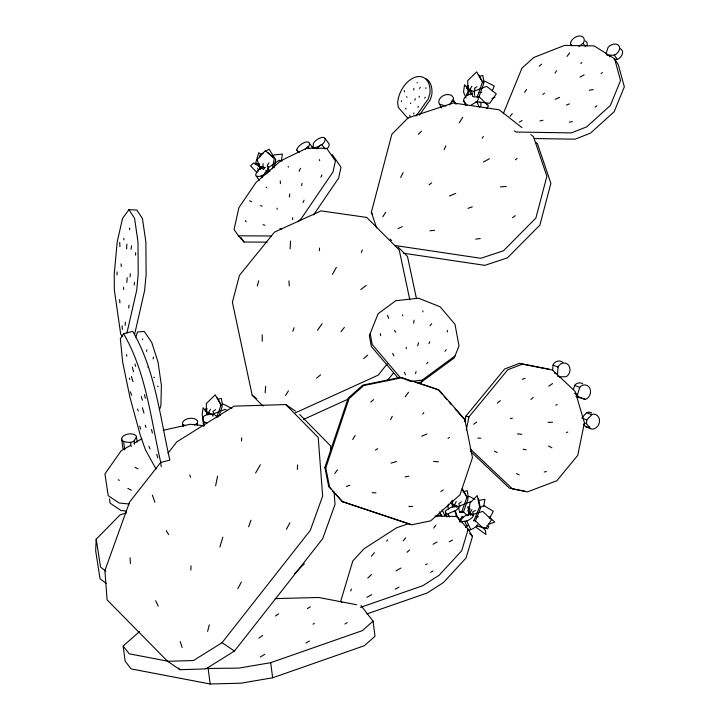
<?xml version="1.0" encoding="UTF-8"?>
<svg xmlns="http://www.w3.org/2000/svg" width="720" height="720" viewBox="0 0 720 720"><rect width="100%" height="100%" fill="white"/><g stroke="black" fill="none" stroke-linecap="round" stroke-linejoin="round"><path stroke-width="1.08" d="M422.865 311.868L422.874 310.815M263.07 163.719L263.043 166.806L260.793 168.93M123.588 289.494L123.624 287.262M135.567 255.114L135.612 252.72M571.788 45.774L570.591 44.064L570.618 42.561A7.659 5.247 -34.9 0 1 579.231 36A7.659 5.247 -34.9 0 1 584.019 41.697L583.092 43.263L578.889 46.458M129.6 229.626L129.645 228.024M417.168 82.917L417.186 82.413M454.851 103.05L453.303 99.378L453.366 97.866A7.659 5.616 -22.9 0 0 444.483 95.112A7.659 5.616 -22.9 0 0 438.975 103.095L441.432 107.928M465.651 105.435L463.707 100.845L463.77 99.333A7.659 5.616 -22.9 0 1 472.059 93.789M190.836 570.069L191.016 565.839M126.468 512.892L120.087 514.872L96.201 539.19L95.661 550.791L100.026 578.7L106.146 583.371M126.612 248.931L126.864 244.107M297.342 469.485L297.576 464.931M292.572 219.618L292.689 217.692M290.079 248.877L290.565 241.083M125.172 325.368L125.388 322.173M552.627 370.206L553.014 365.031L554.004 363.321A7.659 6.507 -67.9 0 1 562.815 362.385M559.647 376.884L558.225 375.966L557.496 374.31L558.036 367.065L559.026 365.355A7.659 6.507 -67.9 0 1 568.431 365.031A7.659 6.507 -67.9 0 1 567.639 375.651L566.073 376.668L559.647 376.884L557.64 376.074M126.846 282.465L127.206 277.713M265.158 392.805L265.644 386.298M259.182 163.512L258.93 166.662L265.473 167.553M259.668 157.212L259.83 155.106L263.538 152.73M241.443 440.892L241.713 437.805M130.05 276.894L130.329 273.78M319.302 250.677L319.554 248.067M289.386 196.992L289.755 193.995M205.254 411.066L205.542 408.906L206.784 410.463M466.686 88.101L466.974 85.941L468.216 87.498M448.398 504.144L447.975 507.303L448.812 509.238M451.107 503.316L451.404 501.156L452.637 502.704M413.658 89.991L413.874 88.416M468.306 515.61L469.998 503.019L477.252 495.567L479.619 506.7L473.823 521.037M134.154 285.093L134.55 282.258M128.628 307.971L129.042 305.154M413.649 323.235L414.126 320.148M131.013 249.399L131.562 245.817M281.223 161.136L282.438 154.08L274.086 154.935L272.358 157.581M483.732 506.259L484.929 499.329L478.548 500.445M413.73 114.039L413.928 112.977M272.394 168.678L274.32 158.319L265.275 150.75L257.184 159.534L260.298 169.533M274.176 167.814L275.778 159.201L267.822 152.541M261.324 167.832A7.65 3.501 -38 0 0 255.762 175.563L256.383 176.22C262.269 177.624 266.895 172.656 268.461 167.562A7.65 3.501 -38 0 0 267.219 166.23M298.575 152.343L296.829 150.012L297.063 148.824A7.659 3.537 -36.8 0 1 305.577 142.137A7.659 3.537 -36.8 0 1 309.015 145.8L305.487 149.157M153.117 358.875L153.495 357.057M215.613 485.784L217.575 476.109M464.733 421.614L465.858 416.169L504.72 368.946L519.408 363.348L549.459 369.279M466.254 429.993L468.936 416.943L507.807 369.72L522.495 364.122L552.537 370.053L556.587 373.878M301.581 185.535L302.031 183.429M414.855 100.215L415.206 98.613M126.945 332.955L136.746 290.043L138.222 273.951L137.97 241.794L134.568 218.277L128.934 209.691L122.571 218.34L117.189 241.911L114.237 274.086L114.363 290.169L120.708 334.062L122.4 336.636M134.604 334.368L144.648 290.385L146.124 274.293L145.872 242.145L142.47 218.619L136.827 210.033L128.934 209.691M415.584 373.599L416.052 371.574M142.542 339.642L142.713 338.967M146.484 351.432L146.916 349.749M207.612 631.422L209.286 624.879M376.659 227.934L371.358 212.301L391.842 134.307L408.069 117.927L453.303 102.951L499.194 109.8L522.027 127.683M350.739 591.012L351.306 588.951M419.013 97.281L419.31 96.219M257.274 285.984L258.732 280.809M417.69 345.78L418.554 342.783M467.55 92.394L466.74 95.175L471.888 86.238M219.924 547.02L222.849 537.138M434.997 516.051L456.804 516.501L468.18 529.218L461.727 550.719L439.164 575.226L422.856 585.702L360.585 607.338M468.18 529.218L472.491 536.508L466.038 558.009L443.475 582.516L427.167 592.992L367.011 613.89M573.453 389.439L574.704 385.398L576.027 383.985A7.659 6.507 -67.9 0 1 582.678 383.76M578.961 397.692L577.845 396.36L577.539 394.497L579.726 387.432L581.04 386.019A7.659 6.507 -67.9 0 1 589.932 388.458A7.659 6.507 -67.9 0 1 586.728 398.799L585.027 399.357L575.946 396.468M586.791 419.994L586.512 423.747L590.67 428.715L592.299 429.165A7.659 6.507 -67.9 0 0 599.517 421.425A7.659 6.507 -67.9 0 0 593.424 414.153L591.723 414.711L586.791 419.994L582.777 418.365M609.444 56.799L610.056 54.819M330.876 489.087L328.725 486.648L324.882 467.46L348.183 398.115L362.835 385.11L398.925 377.676M342.513 501.741L329.616 487.098L325.773 467.919L349.083 398.565L363.735 385.56L402.012 377.685L438.993 390.042L464.778 419.328L472.464 457.695L459.972 494.865L430.668 520.866L411.525 524.808L342.513 501.741L332.307 490.716M135.81 336.987L137.547 331.983L144.288 331.461L151.794 342.549L158.058 362.277L161.388 385.371L160.902 405.63L159.507 409.626M216.783 417.06L221.04 405.054L215.217 394.839L206.298 403.542L206.523 414.675M218.628 416.781L222.228 406.62L217.107 397.638M248.625 526.815L250.974 520.191M292.797 331.272L294.129 327.717M469.305 514.332L471.933 509.571M429.012 343.701L429.759 341.757M475.344 521.028L480.447 508.41L478.368 498.609M503.307 113.652L521.955 68.157L533.781 57.483L564.516 45.423L594.099 45.891L614.61 58.761L618.399 65.034L624.339 86.859L614.115 111.789L590.463 133.155L575.1 139.185L534.24 138.537M492.3 90.738L494.253 86.004L484.632 81.081L482.922 82.314M417.087 382.653L421.218 382.203L422.064 380.178L455.049 355.923M210.456 409.203L207.513 414.765M361.305 252.405L362.367 249.903M456.309 501.453L453.366 507.015M320.886 177.246L321.912 174.915M444.096 149.742L445.824 145.854M303.021 202.518L304.074 200.178M424.746 98.244L425.214 97.218M417.924 107.379L418.401 106.353M194.499 424.989L197.145 423.27L197.685 422.118A7.659 4.392 -7.6 0 0 190.188 418.302A7.659 4.392 -7.6 0 0 182.448 423.351L183.213 426.492M299.097 171.324L300.582 168.255M419.589 88.461L420.237 87.147M207.126 408.636L205.749 411.399L213.147 414.855M468.558 85.671L467.181 88.443L474.579 91.899M452.988 500.877L451.602 503.649L459 507.105M400.644 177.444L403.11 172.683M390.555 419.697L392.292 416.331M489.681 518.22L493.29 511.227L483.732 505.557L480.042 507.717M486.846 108.738L488.412 105.795L479.133 96.786L477.054 96.624L478.971 96.867L483.66 83.664L478.53 74.673M286.416 529.272L289.881 522.783M237.825 588.609L241.335 582.138M332.397 274.41L336.402 267.309M134.019 441.108L136.458 436.869L136.089 435.771A7.659 4.392 -7.6 0 0 125.928 434.619A7.659 4.392 -7.6 0 0 122.355 440.829C125.784 442.269 130.644 443.385 134.019 441.108L134.433 444.231M203.67 426.195L202.554 417.87L203.202 416.736A7.659 4.392 -7.6 0 1 212.949 414.423M255.573 473.049L260.361 464.724M352.674 439.569L355.086 435.501M555.093 73.098L556.506 70.722M459.288 122.832L462.735 117.324M161.172 466.686L160.749 462.456L169.857 460.089C159.903 416.781 155.421 370.467 132.696 331.335L123.588 333.702L120.339 338.841L122.67 362.097L129.933 397.251L140.202 434.871L145.467 449.874L156.051 469.008M285.525 395.478L288.45 390.906M382.77 216.81L385.713 212.256M268.911 162.882L267.183 165.537L268.353 167.166M147.951 367.479L148.455 366.696M524.601 92.367L526.563 89.433M313.56 214.956L338.598 178.128L341.01 167.202L332.253 154.539M482.157 138.24L483.381 136.44M449.541 104.832L453.303 99.378M470.619 105.408L476.901 101.628L477.918 100.17A7.659 5.616 -22.9 0 0 478.035 97.137M317.439 330.345L322.101 323.694M405.243 396.828L408.528 392.202M416.016 116.118L428.364 98.775L429.939 93.267A22.536 14.499 -64.8 0 0 415.746 77.04A22.536 14.499 -64.8 0 0 397.665 102.438L398.259 107.334L407.943 118.413M419.265 115.209L430.317 99.693L431.883 94.185A22.536 14.499 -64.8 0 0 425.511 78.453M444.978 351.288L446.202 349.605M334.737 473.589L337.536 469.764M433.701 528.093L435.861 525.159M426.717 363.753L427.959 362.079M469.782 508.464L467.928 510.948L472.887 515.412M422.667 414.081L423.819 412.578M567 56.43L569.655 52.992M160.452 462.744L129.609 501.993L104.877 570.582L107.1 599.886L167.607 661.311L179.982 669.699L205.839 668.898L234.423 651.069L322.659 538.758L335.025 504.459L334.098 492.3M167.985 453.15L176.895 441.81L234.054 406.143L285.786 404.559L295.506 411.147M167.607 661.311L193.473 660.519L222.057 642.69L310.284 530.37L322.65 496.08L318.213 437.472L285.786 404.559M510.03 116.424L512.298 113.571M341.019 331.632L344.376 327.429M386.622 541.134L387.567 539.955M387.27 363.888L378.162 375.147L295.317 412.857M429.975 325.809L431.685 323.703M387.153 380.817L393.462 373.023M403.236 540.837L405.621 537.885M465.687 527.553L468.459 524.979M371.466 556.227L374.373 552.681M445.329 511.416L446.175 510.39A7.659 2.682 -26 0 1 456.048 506.133A7.659 2.682 -26 0 1 456.399 510.147L446.526 514.404L445.572 514.161L445.329 511.416L446.265 513.333M580.869 63.585L581.805 62.451M581.769 417.951L586.701 412.677L588.402 412.119A7.659 6.507 -67.9 0 1 591.651 413.01M294.192 574.047L304.362 563.697M418.284 134.343L421.488 131.229M367.776 578.115L371.457 574.596M255.267 164.619L256.671 163.332L259.299 165.078M530.91 399.501L533.232 397.404M321.795 144.648L323.262 143.352A7.659 3.537 -36.8 0 0 323.379 137.394A7.659 3.537 -36.8 0 0 314.199 142.146L313.344 143.523L313.263 147.6L315.522 147.897L321.795 144.648L325.107 149.076M360.981 605.565L373.077 621.162L375.012 636.264L364.32 645.723L272.637 677.79L240.777 683.208L210.159 684L131.157 668.907L125.109 661.113L123.165 646.011L139.617 631.458M373.077 621.162L362.385 630.621L270.693 662.688L238.833 668.106L206.028 668.484M407.016 552.276L409.635 549.954M297.792 221.76L301.104 218.862L333.027 171.9L335.439 160.983L326.673 148.32L306.684 148.221L280.818 160.722L256.005 182.475L238.896 207.639L234.072 229.482L238.455 235.818L244.026 242.037L267.066 242.145M539.289 66.168L541.611 64.134M370.719 402.075L373.599 399.618M363.699 358.542L367.713 355.185M316.548 378.153L320.589 374.85M429.183 184.824L431.649 182.844M497.322 403.146L500.355 400.698M512.532 217.737L515.196 215.64M360.792 289.557L366.156 285.471M542.781 94.455L544.536 93.132M595.035 107.118L596.925 105.705M421.218 382.203L454.203 357.948L459 345.933L454.995 324.306L440.181 306.828L418.5 298.197L395.784 300.717L378.108 313.713L369.36 335.727L371.358 346.536L398.313 378.306M515.349 159.768L517.185 158.436M476.937 86.625L474.372 88.47L475.101 90.576M215.505 409.59L212.94 411.435L214.038 414.594M220.635 405.891L223.2 404.046L231.858 408.474M461.358 501.831L458.793 503.676L459.891 506.835M467.343 497.52L469.053 496.296L474.831 499.239M258.831 638.163L262.665 635.418M313.038 624.204L314.316 623.286M601.074 73.476L602.37 72.567M268.569 167.517L279.054 160.29L282.204 160.857M375.408 450.144L377.595 448.641M275.454 615.978L278.685 613.773M548.766 386.154L552.6 383.544M440.874 491.508L443.223 489.933M473.58 424.242L476.802 422.118M265.392 151.533L269.1 149.148L273.933 157.023M555.804 405.252L557.109 404.442M448.029 438.336L449.64 437.346M344.952 624.006L347.202 622.638M307.368 608.58L310.392 606.753M260.271 657.027L264.807 654.282M305.937 643.086L309.411 640.98M396.036 570.915L400.887 568.044M425.691 564.813L427.302 563.859M475.434 510.417L472.662 512.046L473.265 514.197M130.509 445.374L121.059 450.882L104.94 473.931L108.207 495.675L119.106 502.983L129.087 504.018M134.298 443.178L141.858 438.768M433.062 544.275L436.959 542.016M579.969 77.211L584.154 74.844M483.408 162.036L489.42 158.733M430.641 572.31L433.107 570.96M449.226 541.827L452.511 540.036M366.84 597.339L371.772 594.657M395.217 589.185L398.997 587.124M614.313 55.098L616.059 54.207A7.659 5.247 -34.9 0 0 618.768 45.54A7.659 5.247 -34.9 0 0 609.291 46.152L607.995 47.574L606.15 53.496L606.591 54.819L607.842 55.512L614.313 55.098L617.301 59.382L619.047 58.491A7.659 5.247 -34.9 0 0 620.217 48.717M519.264 122.058L522.126 120.609M398.151 228.6L402.291 226.638M555.228 99.378L559.593 97.371M303.597 419.391L348.606 398.907M421.704 436.23L426.897 433.962M466.65 521.019L468.45 520.236A7.659 2.682 -26 0 0 473.013 514.638A7.659 2.682 -26 0 0 464.247 516.366L459.612 521.226L459.693 521.955L466.65 521.019L470.862 529.632L472.662 528.849A7.659 2.682 -26 0 0 477.378 524.718M491.931 98.532L495.018 97.218M449.424 196.02L455.787 193.365M566.478 105.084L569.439 103.896M471.051 501.552L458.451 506.421L459.207 510.615M522.252 379.332L525.114 378.315M346.338 486.504L349.902 485.244M408.366 523.701L396.702 527.751L364.077 548.712L352.8 560.97L340.758 601.074L342.18 602.667M488.286 524.358L494.649 522.18L489.258 516.825M467.937 208.341L472.293 206.856M471.762 514.8L482.787 511.416L491.526 519.75L485.91 528.3L476.748 526.005M391.032 463.149L396.468 461.538M479.628 76.302L482.787 75.456L484.038 82.818M218.196 399.267L221.355 398.421L222.435 404.73M462.996 491.796L467.208 490.662L468.288 496.98M510.309 418.671L512.361 418.185M544.221 471.996L546.417 471.492M163.089 430.308L190.17 424.287L204.633 425.781M569.331 122.229L572.346 121.572M405.153 476.964L408.843 476.172M539.955 120.906L542.979 120.285M467.865 530.226L470.862 529.632M566.325 432.396L567.792 432.126M589.293 90.252L593.208 89.559M475.677 239.094L480.231 238.554M411.732 381.321L422.064 380.178M429.957 230.796L434.511 230.31M479.52 92.574L481.752 92.403M218.088 415.539L220.32 415.368M500.373 186.885L506.304 186.462M265.464 172.233L268.641 172.008M614.061 59.589L617.301 59.382M548.046 422.388L552.51 422.253M275.22 598.608L318.645 597.474L356.634 604.737M476.37 516.771L478.521 516.78M238.455 235.818L271.368 235.971M408.915 506.394L412.686 506.502M372.195 492.714L375.957 492.867M477.81 438.093L480.771 438.228M433.503 461.412L438.39 461.799M473.103 96.687L477.153 97.101L482.472 82.089L476.649 71.883L467.73 80.577L468.018 95.049M517.401 433.872L521.829 434.322M453.474 511.479L455.499 511.686M459.549 512.1L461.574 512.307L466.893 497.295L462.132 488.943M126.576 511.074L121.032 510.498L110.142 503.19L109.485 498.843M207.054 422.91L203.913 421.947L202.554 417.87M475.902 101.7L489.663 103.32L496.287 93.825L486.63 86.346L474.03 91.215L474.777 95.409M461.385 517.032L463.5 517.284M395.199 245.52L480.834 258.291L503.451 250.803L535.905 218.034L546.885 176.238L533.448 136.62L530.811 134.559M403.641 253.242L484.83 265.347L507.447 257.859L539.901 225.09L550.881 183.294L537.444 143.676L535.689 142.299M523.161 449.226L526.068 449.766M167.625 661.149L129.213 653.814L123.165 646.011M524.439 491.112L509.418 488.142L470.367 451.188M260.514 205.731L262.17 206.118M465.858 416.169L468.936 416.943M576.972 396.486L580.005 397.323M583.569 424.197L585.648 426.681L587.277 427.131A7.659 6.507 -67.9 0 0 589.023 426.816M153.756 377.208L154.575 377.433M477.522 525.924L479.538 526.5M482.562 527.355L487.602 528.777L488.835 526.482L486.954 525.654M479.664 102.186L481.689 102.798M439.875 104.256L445.941 106.137M473.67 520.326L475.56 520.947L485.46 530.478L485.928 534.51L476.316 527.481M414.855 381.816L438.102 389.592L442.521 394.605M341.613 501.291L410.634 524.358M263.007 224.631L264.924 225.279M410.697 381.438L399.861 377.118L372.204 344.511L370.206 333.702M553.014 365.031L558.036 367.065M554.481 373.095L557.496 374.31M574.704 385.398L579.726 387.432M574.524 393.273L577.539 394.497M581.013 397.728L585.027 399.357M586.701 412.677L591.723 414.711M584.505 422.928L586.512 423.747M585.648 426.681L590.67 428.715M157.491 386.172L158.184 386.496M516.492 473.589L519.165 474.867M494.424 451.179L497.088 452.493M118.206 479.754L119.412 480.357M324.882 467.46L325.773 467.919M182.934 424.413L185.49 425.718M134.982 467.316L137.979 468.846M249.597 200.7L251.649 201.771M127.818 488.367L131.373 490.239M548.514 445.959L551.907 447.813M459.342 519.939L461.16 520.938M279.9 228.411L281.574 229.347M261.369 154.395L258.714 152.739L255.861 162.36L256.455 164.295M514.242 130.86L516.105 132.03L571.311 132.903L586.683 126.873L610.326 105.516L620.55 80.586L614.61 58.761M266.193 187.191L266.832 187.587M485.487 103.131L487.755 104.625M261.918 166.824L264.537 168.57M263.709 169.497L253.782 162.873L250.578 165.798L257.085 172.692M222.057 642.69L234.423 651.069M105.804 571.113L100.566 567.108L96.201 539.19M226.953 410.67L225.198 409.311L212.598 414.18L212.976 416.277M409.806 299.763L399.213 249.957L366.741 217.422L321.093 210.879L274.5 232.092L239.454 275.364L232.389 302.238L252.162 395.181L256.311 398.448M559.017 376.182L575.208 391.5L584.424 422.739L577.728 455.382L556.893 480.69L527.526 491.877L512.496 488.916L470.196 448.875M467.424 515.745L463.563 511.992L459.387 511.668L463.401 512.073L468.081 498.87L462.96 489.879M390.069 239.031L391.653 240.624M397.989 246.969L407.493 256.491L416.484 298.719M252.162 395.181L262.989 406.026M299.7 414.504L330.579 445.86L330.921 450.279M178.407 668.097L179.982 669.699M296.829 150.012L299.178 152.514M469.647 533.331L472.491 536.508M443.997 396.279L446.94 399.627M449.154 402.138L451.359 404.649M455.049 408.834L463.887 418.878M570.591 44.064L571.896 45.621M469.449 89.055L471.933 92.16L472.806 96.291M453.879 504.261L456.354 507.375M450.828 502.29L454.581 507.006M208.017 412.02L209.88 414.351M208.728 414.756L203.103 407.691L202.113 415.053L203.373 417.96M463.707 100.845L467.082 105.201M325.026 138.411L328.995 143.721A7.659 3.537 -36.8 0 1 327.231 148.662M315.99 147.069L317.313 148.842L318.177 147.456A7.659 3.537 -36.8 0 1 321.102 144.864M309.483 143.415L312.966 148.077A7.659 3.537 -36.8 0 0 311.706 146.736M307.98 147.195L309.141 148.752M268.236 168.768L270.009 171.279M261.261 176.04L262.449 177.714M256.383 176.22L259.344 180.414M583.092 43.263L585.477 46.683M240.894 237.51L244.026 242.037M245.34 220.581L246.141 221.85M394.533 330.381L395.685 332.244M166.239 530.577L168.633 534.609M371.358 212.301L372.357 214.065M406.593 96.696L406.989 97.398M123.588 333.702C146.313 372.834 150.795 419.148 160.749 462.456M392.643 353.457L393.939 355.851M464.589 521.235L466.929 526.023M454.869 511.191L459.081 519.813L460.611 518.769A7.659 2.682 -26 0 0 462.303 516.717M448.128 514.098L449.532 516.969M445.572 514.161L446.976 517.032M442.062 509.895L444.87 515.637M439.587 511.821L441.927 516.609M155.664 600.75L158.283 606.168M405.603 108.189L406.053 109.125M137.412 409.005L138.276 410.895M387.423 315.324L388.737 318.294M148.923 446.265L150.048 448.857M466.056 97.902L463.545 92.097L464.535 84.726L470.16 91.8L470.844 94.995M476.901 101.628L479.232 107.136M404.433 372.33L405.495 374.814M265.842 170.181L267.138 173.268M264.969 172.503L265.806 174.51M456.057 515.052L456.903 517.104M130.293 391.797L131.706 395.271M402.417 314.784L402.813 315.792M129.312 378.189L129.798 379.395M267.696 168.111L268.74 170.91M276.921 208.17L277.299 209.205M404.181 90.612L404.622 91.827M152.388 495.153L154.89 502.245M409.68 115.317L410.031 116.343M319.347 159.579L319.734 160.695M139.698 426.141L140.715 429.084M180.198 641.547L182.196 647.541M469.251 510.336L468.009 506.583L468.81 514.872M145.242 425.214L145.971 427.428M134.919 364.014L135.693 366.39M126.387 354.618L126.9 356.238M257.652 168.156L258.543 171.054M131.418 376.488L132.966 381.663M189.81 474.912L190.539 477.369M156.78 454.293L157.806 457.821M142.407 407.682L143.937 413.046M141.372 396.549L142.362 400.176M288.198 166.338L288.405 167.121M144.477 394.641L145.368 398.295M151.515 429.462L152.397 433.107M132.345 367.011L133.47 371.727M455.49 511.272L456.624 516.6M380.331 333.639L380.673 335.736M203.913 421.947L204.327 425.07M197.145 423.27L197.424 425.349M136.458 436.869L137.151 442.062M130.581 442.377L131.139 446.535M123.642 441.585L124.758 449.901M121.626 438.651L122.742 446.967A7.659 4.392 -7.6 0 0 123.471 449.145M270.693 662.688L272.637 677.79M208.215 668.898L210.159 684M401.364 100.683L401.463 101.637M469.638 508.14L469.845 510.219M470.043 512.307L470.349 515.43M121.068 263.88L121.311 266.472M119.646 299.493L119.907 302.868M288.945 280.89L289.269 285.957M119.7 242.406L119.943 246.654M406.224 347.328L406.305 348.804M122.157 325.782L122.346 329.355M130.086 557.802L130.401 563.535M123.849 238.41L123.921 239.859M447.327 330.399L447.39 331.974M280.305 180.954L280.395 183.681M452.241 500.238L452.376 506.925M410.643 102.915L410.652 103.608M262.197 334.827L262.26 341.244M425.871 87.732L425.871 88.479M117.027 271.854L117.036 274.977M306.567 147.78A7.659 3.537 -36.8 0 1 308.277 147.033M435.78 516.744A7.659 2.682 -26 0 1 441.108 514.719M480.753 103.554A7.659 5.616 -22.9 0 1 480.627 106.587M585.306 40.887A7.659 5.247 -34.9 0 1 586.998 45.981M214.812 415.026A7.659 4.392 -7.6 0 1 217.08 417.564M451.917 101.043A7.659 5.616 -22.9 0 1 456.075 104.283"/></g></svg>
